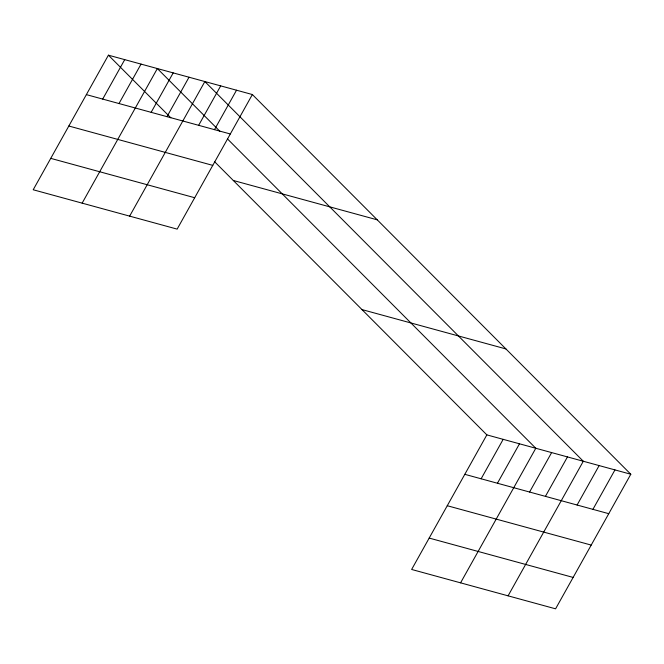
<?xml version="1.0" encoding="UTF-8"?>
<svg xmlns="http://www.w3.org/2000/svg" width="664" height="664" viewBox="0 0 664 664"><rect width="100%" height="100%" fill="white"/><g stroke="black" fill="none" stroke-linecap="round" stroke-linejoin="round"><path stroke-width="1" d="M108.415 55.178L33.2 189.763L177.147 229.121L252.362 94.537L108.415 55.178L170.855 117.827M102.688 99.085L124.732 59.635M118.997 103.542L141.042 64.101M82.145 203.142L157.36 68.558L219.801 131.215M151.143 112.332L173.196 72.891M166.979 116.665L189.024 77.215M129.646 216.132L204.861 81.547L583.299 461.248L508.084 595.832M198.652 125.322L220.697 85.88M214.48 129.654L236.525 90.204M214.572 161.684L486.853 434.879L411.638 569.463L555.585 608.822L630.8 474.237L252.362 94.537M481.126 478.786L503.171 439.344M497.436 483.251L519.48 443.801M460.575 582.843L535.798 448.258L227.428 138.867M529.581 492.032L551.626 452.591M545.418 496.365L567.463 456.923M577.091 505.022L599.135 465.58M592.919 509.354L614.964 469.904M86.37 94.62L230.317 133.979M68.824 126.019L212.77 165.377M233.305 180.483L377.243 219.834M50.746 158.364L194.693 197.723M361.971 309.582L505.918 348.932M486.853 434.879L630.8 474.237M464.808 474.328L608.755 513.679M447.262 505.719L591.209 545.078M429.185 538.072L573.132 577.423"/></g></svg>
